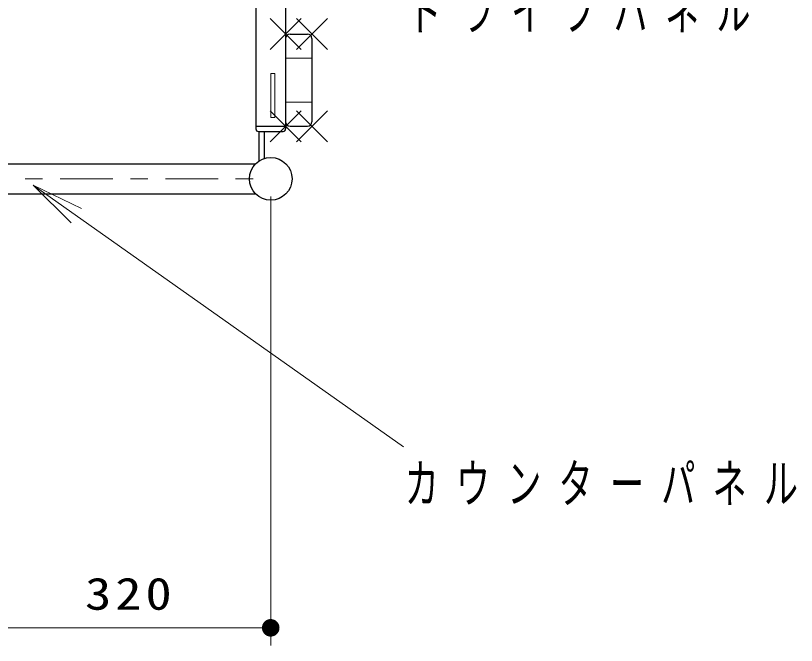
# Model space of a CAD drawing. Units: millimetres at full size, sheet at 1:20; details may follow other scales. Extents: x -7318 to 0, y -237 to 5140.
# Drawn here: x -5811 to -4921, y 3326 to 4044 of the extents above; entities that cross this region are included whole.
import ezdxf

# ---------------------------------------------------------------- set-up
doc = ezdxf.new("R2010")
doc.units = ezdxf.units.MM
doc.header["$LTSCALE"] = 20
doc.linetypes.add('USER1', pattern=[4.5, 2.5, -2])
doc.linetypes.add('USER2', pattern=[6, 3, -1, 1, -1])
doc.layers.add('layer1', color=7, linetype='Continuous', lineweight=25)
doc.styles.add('ＭＳ ゴシック', font='')
doc.styles.get('ＭＳ ゴシック').set_extended_font_data('MS Gothic')

# ---------------------------------------------------------------- blocks, each defined once
blk = doc.blocks.new('x')
at = {"color": 0, "linetype": 'Continuous', "lineweight": -2}
for p, q in [((-0.884, -0.884), (0.884, 0.884)), ((0.884, -0.884), (-0.884, 0.884))]:
    blk.add_line(p, q, dxfattribs=at)
blk = doc.blocks.new('open_arrow')
at = {"color": 0, "linetype": 'Continuous', "lineweight": -2}
blk.add_lwpolyline([(7.5, 1.25), (0, 0), (7.5, -1.25)], dxfattribs=at)
blk = doc.blocks.new('filled_dot')
at = {"color": 0, "linetype": 'Continuous', "lineweight": -2, "const_width": 1.25}
blk.add_lwpolyline([(-0.625, 0, 1), (0.625, 0, 1)], format="xyb", close=True, dxfattribs=at)

msp = doc.modelspace()

# ---------------------------------------------------------------- linework, layer by layer
at = {"layer": 'layer1', "color": 3}
for p, q in [((-5503.09, 4760.67), (-5503.09, 3914.67)), ((-5537.09, 4320.67), (-5537.09, 3914.67)), ((-5537.09, 3917.67), (-5503.09, 3917.67)), ((-5534.09, 3911.67), (-5506.09, 3911.67)), ((-5533.09, 3878.2), (-5533.09, 3911.67)), ((-5527.09, 3880.94), (-5527.09, 3911.67)), ((-6702.73, 3874.67), (-5537.46, 3874.67)), ((-6702.73, 3840.67), (-5537.46, 3840.67))]:
    msp.add_line(p, q, dxfattribs=at)
at = {"layer": 'layer1', "color": 40}
for p, q in [((-5498.09, 4022.67), (-5478.09, 4022.67)), ((-5503.09, 4017.67), (-5503.09, 3922.67)), ((-5473.09, 4017.67), (-5473.09, 3922.67)), ((-5498.09, 3917.67), (-5478.09, 3917.67))]:
    msp.add_line(p, q, dxfattribs=at)
at = {"layer": 'layer1', "linetype": 'USER2', "lineweight": 13}
for p, q in [((-5503.09, 3995.17), (-5473.09, 3995.17)), ((-5503.09, 3945.17), (-5473.09, 3945.17)), ((-6720.09, 3857.67), (-5520.09, 3857.67))]:
    msp.add_line(p, q, dxfattribs=at)
at = {"layer": 'layer1', "color": 3, "linetype": 'USER1', "lineweight": 13}
for p, q in [((-5520.09, 3977.67), (-5515.59, 3977.67)), ((-5520.09, 3927.67), (-5520.09, 3977.67)), ((-5515.59, 3927.67), (-5515.59, 3977.67)), ((-5520.09, 3927.67), (-5515.59, 3927.67))]:
    msp.add_line(p, q, dxfattribs=at)
at = {"layer": 'layer1', "lineweight": 13}
for p, q in [((-5790.68, 3850.45), (-5368.6, 3552.41)), ((-5520.09, 3837.67), (-5520.09, 3326.04)), ((-5520.09, 3346.04), (-5840.09, 3346.04))]:
    msp.add_line(p, q, dxfattribs=at)
at = {"layer": 'layer1', "color": 3}
msp.add_circle((-5520.09, 3857.67), 24.3, dxfattribs=at)
at = {"layer": 'layer1', "color": 40}
for centre, start, end in [((-5498.09, 4017.67), 90, 180), ((-5478.09, 4017.67), 0, 90), ((-5498.09, 3922.67), 180, 270), ((-5478.09, 3922.67), 270, 0)]:
    msp.add_arc(centre, 5, start, end, dxfattribs=at)
at = {"layer": 'layer1', "color": 3}
for centre, start, end in [((-5534.09, 3914.67), 180, 270), ((-5506.09, 3914.67), 270, 0)]:
    msp.add_arc(centre, 3, start, end, dxfattribs=at)

# ---------------------------------------------------------------- block references
at = {"layer": 'layer1', "xscale": 20, "yscale": 20}
for p in [(-5503.09, 4022.67), (-5473.09, 4022.67), (-5503.09, 3917.67), (-5473.09, 3917.67)]:
    msp.add_blockref('x', p, dxfattribs=at)
at = {"layer": 'layer1', "lineweight": 13, "xscale": 8, "yscale": 8}
for name, p, rotation in [('open_arrow', (-5790.68, 3850.45), 324.8), ('filled_dot', (-5520.09, 3346.04), 180)]:
    msp.add_blockref(name, p, dxfattribs=dict(at, rotation=rotation))

# ---------------------------------------------------------------- texts
at = {"layer": 'layer1', "style": 'ＭＳ ゴシック'}
for s, insert, char_height, attachment_point in [('\\T1.5;\\W0.65;ドライブパネル', (-5363.2, 4047.96), 43.99, 4), ('\\T1.5;\\W0.65;カウンターパネル', (-5367.59, 3509.25), 43.99, 4), ('\\T1.15;\\W1.2;320', (-5680.09, 3366.04), 36.66, 8)]:
    msp.add_mtext(s, dxfattribs=dict(at, insert=insert, char_height=char_height, attachment_point=attachment_point))

doc.saveas('drawing.dxf')
